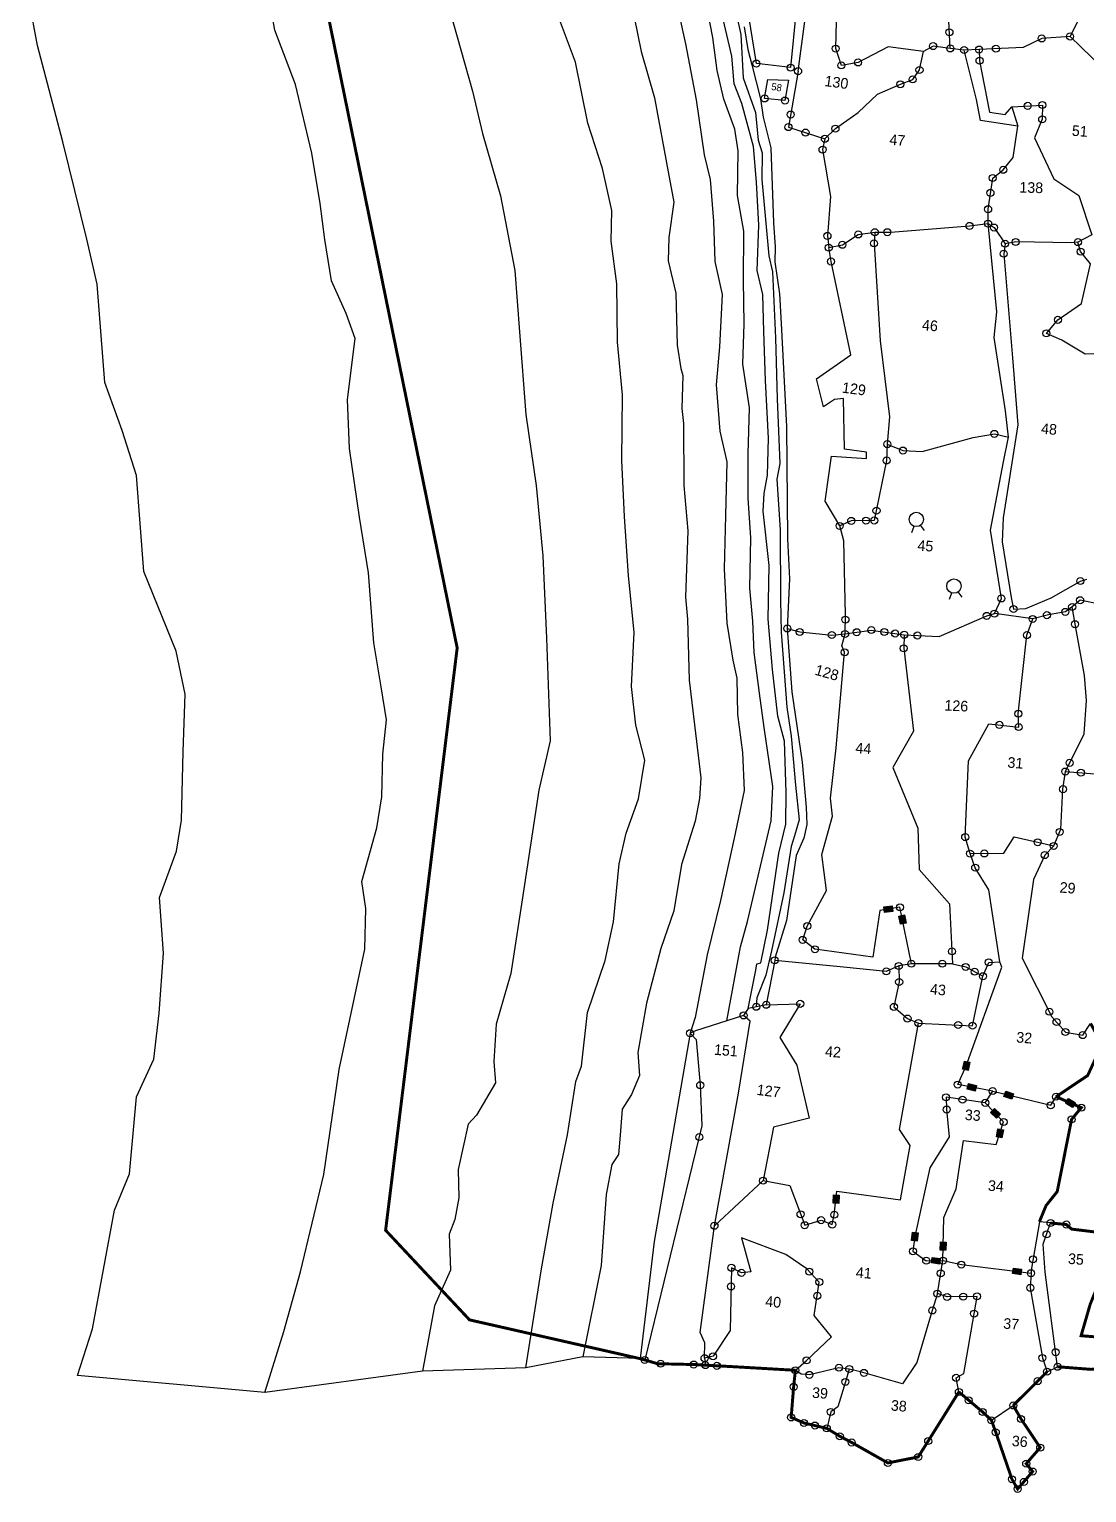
# Model space of a CAD drawing. Header units: metres. Extents: x 293241 to 295390, y 1981182 to 1984334.
# Drawn here: x 293375 to 294275, y 1981182 to 1982426 of the extents above; entities that cross this region are included whole.
import ezdxf

# ---------------------------------------------------------------- set-up
doc = ezdxf.new("R2010")
doc.units = ezdxf.units.M
doc.linetypes.add('DASHDOT', pattern=[1, 0.5, -0.25, 0, -0.25])
for name, color, linetype in [('LINE_WATER', 4, 'Continuous'), ('OFF', 1, 'Continuous'), ('POLY_PARCEL', 6, 'Continuous'), ('POLY_ROAD', 30, 'Continuous'), ('POLY_WATER', 4, 'Continuous'), ('SYM_STONE', 1, 'Continuous'), ('SYM_WELL', 1, 'Continuous'), ('TEXT_PARCEL', 7, 'Continuous'), ('V_BOUND_LINE', 7, 'Continuous'), ('V_BOUND_STREAM_LINE', 7, 'DASHDOT')]:
    doc.layers.add(name, color=color, linetype=linetype)
doc.styles.add('TEXT_MAP', font='')
doc.styles.get('TEXT_MAP').set_extended_font_data('Kruti Dev 050')

# ---------------------------------------------------------------- blocks, each defined once
blk = doc.blocks.new('STONE')
blk.add_circle((0, 0), 0.851)
blk = doc.blocks.new('STONESQUAREFILLED')
blk.add_hatch(color=256).paths.add_polyline_path([(0.7, -0.48), (0.7, 0.48), (-0.7, 0.48), (-0.7, -0.48)])
blk.add_lwpolyline([(-0.7, 0.48), (0.7, 0.48), (0.7, -0.48), (-0.7, -0.48)], close=True)
blk = doc.blocks.new('MOTWELL')
for points in [[(-1.54, 2.96), (-0.8, 1.55)], [(1.54, 2.96), (0.8, 1.55)]]:
    blk.add_lwpolyline(points)
blk.add_circle((0, 0), 1.74)

msp = doc.modelspace()

# ---------------------------------------------------------------- linework, layer by layer
at = {"layer": 'LINE_WATER'}
for points in [[(293575, 1981266.8), (293591.3, 1981318.7), (293605.4, 1981369.6), (293625.2, 1981452.4), (293638.5, 1981541.7), (293660.2, 1981644), (293661, 1981678.6), (293657.6, 1981701.6), (293670.4, 1981747.3), (293674.6, 1981773.6), (293675.6, 1981809.9), (293678.7, 1981839), (293674, 1981867), (293667.8, 1981904.5), (293663.3, 1981964.2), (293655.8, 1982011.5), (293647.1, 1982069.8), (293645.6, 1982111.6), (293652.1, 1982163.4), (293644.2, 1982184.7), (293631.9, 1982212.4), (293626.1, 1982247.5), (293622.3, 1982278.1), (293615.2, 1982321), (293601.2, 1982379.5), (293583.6, 1982425.8), (293576.6, 1982466.1)], [(293921.7, 1982465.6), (293933, 1982414.1), (293942.3, 1982366.5), (293949, 1982319.5), (293954.1, 1982298.7), (293957, 1982263.3), (293958, 1982228.8), (293964.3, 1982200.8), (293962, 1982156.3), (293959.1, 1982124.1), (293962.3, 1982084.7), (293968.3, 1982058.4), (293967.1, 1982012.8), (293965.9, 1981967.4), (293968.3, 1981921.3), (293973.4, 1981889.8), (293976.7, 1981874.6), (293977.2, 1981843.5), (293981.7, 1981811.2), (293982.9, 1981778.9), (293974.4, 1981738.5), (293963, 1981685.5), (293951.5, 1981639.3), (293941.2, 1981585.9), (293937, 1981572.5)], [(293969.4, 1982470.4), (293980.1, 1982422), (293982.1, 1982385.2), (293992.6, 1982355.5), (293994.8, 1982332.2)], [(293886.3, 1982452.4), (293895.5, 1982407.4), (293906.8, 1982368), (293918.4, 1982305.1), (293923.1, 1982279.3), (293918.9, 1982249.4), (293918.3, 1982229.4), (293924.9, 1982202.1), (293925.9, 1982157.7), (293929.1, 1982138), (293930.7, 1982131.9), (293929.9, 1982104), (293931.3, 1982091), (293931.6, 1982038.5), (293935, 1981999.9), (293933.1, 1981943.5), (293934.9, 1981924.8), (293936.3, 1981872.7), (293946, 1981789.7), (293945, 1981772.1), (293941.4, 1981753), (293929.8, 1981715.9), (293923.1, 1981676.7), (293912.2, 1981644.7), (293899.9, 1981598), (293892.6, 1981556), (293893.8, 1981536.5), (293887.2, 1981520.4), (293879.3, 1981507.9), (293877.4, 1981485.8), (293876, 1981469.3), (293870.3, 1981460.9), (293865.6, 1981435.3), (293861.2, 1981374.8), (293845.8, 1981297.2)], [(293968.3, 1981583.1), (293979.8, 1981645.9), (293985.9, 1981667.5), (294006, 1981753.2), (294007.4, 1981782.5), (293999.9, 1981832.6), (293996.1, 1981861.8), (293991.6, 1981896.4), (293990.3, 1981923), (293987.9, 1981951.1), (293988.8, 1981994), (293986.4, 1982027.6), (293986.5, 1982065.2), (293987.5, 1982104.5), (293982, 1982141.7), (293983, 1982175.9), (293982.4, 1982212.7), (293982.7, 1982254.8), (293977.3, 1982285), (293978, 1982322.9), (293975.1, 1982341.6), (293965.8, 1982367), (293960, 1982391.5), (293956.3, 1982419.4), (293949.7, 1982453.1)], [(293731.9, 1982444), (293751.9, 1982373.7), (293760.3, 1982337.7), (293775.7, 1982284.8), (293787.9, 1982221.2), (293791.7, 1982169.2), (293797.1, 1982098.8), (293805.9, 1982038.4), (293811.7, 1981978.6), (293814.7, 1981908.4), (293818, 1981821.1), (293808.4, 1981779.2), (293794.1, 1981685.9), (293784.5, 1981623.3), (293772, 1981580.3), (293769.9, 1981548.5), (293771.3, 1981530.3), (293755.3, 1981502.9), (293748.2, 1981495.1), (293739.7, 1981456.5), (293740.3, 1981432.4), (293736.7, 1981414), (293731.9, 1981401.7), (293733, 1981371), (293719.5, 1981340.7), (293709.4, 1981285.2)], [(293797.3, 1981287.9), (293810.4, 1981370.3), (293820.5, 1981427.9), (293832.8, 1981486), (293839.8, 1981531.4), (293844.5, 1981544.4), (293849.8, 1981590), (293864.7, 1981634.5), (293871.8, 1981667.2), (293876.5, 1981716.7), (293882.5, 1981742.8), (293893.2, 1981771.8), (293898.4, 1981804.7), (293890.8, 1981834.5), (293887.1, 1981867.5), (293889.3, 1981913.6), (293884.6, 1981961.6), (293881.1, 1982012), (293878.9, 1982059.7), (293879.6, 1982115.5), (293875.3, 1982160.2), (293874.6, 1982209.8), (293869.7, 1982246.3), (293870.3, 1982272.3), (293862.4, 1982308.1), (293850, 1982346.5), (293839.6, 1982398.4), (293825.8, 1982434.7)], [(293986.3, 1981593.6), (293992.9, 1981626.2), (293993.9, 1981631.6), (293997.1, 1981632.4), (294003, 1981660.3), (294012.5, 1981725.7), (294018.4, 1981750.3), (294018.7, 1981777.2), (294017.3, 1981820.8), (294011.7, 1981842.2), (294007.2, 1981881.9), (294003.5, 1981924.6), (294004.2, 1981970.2), (293999.1, 1982016.6), (293999.9, 1982031.7), (294002.9, 1982047.2), (294003.8, 1982078.5), (294001.1, 1982127.7), (293999.8, 1982169.3), (293998.9, 1982200.8), (293994.2, 1982221.3), (293995.5, 1982259.7), (293993.5, 1982296.5), (293991, 1982326.7), (293981.1, 1982363.3), (293974.5, 1982380), (293972.4, 1982403.6), (293965, 1982435)], [(293994.8, 1982332.2), (293998.2, 1982321.4), (293998.1, 1982298.6), (294004, 1982233.7), (294007.2, 1982220), (294009.6, 1982163.9), (294011.2, 1982112), (294013.3, 1982057.1), (294010.9, 1982043.8), (294013.6, 1982000.6), (294013.9, 1981940.9), (294014.4, 1981913.6), (294019.3, 1981849.9), (294023, 1981825.3), (294026.8, 1981783.5), (294029.9, 1981754), (294025.9, 1981740.3), (294022.9, 1981731.2), (294016.9, 1981692), (294006.3, 1981642.5), (294001.3, 1981621.9), (293993.8, 1981602.7), (293993.3, 1981595)]]:
    msp.add_lwpolyline(points, dxfattribs=at)
at = {"layer": 'OFF'}
for points in [[(294228.5, 1981924.9), (294196, 1981929.4)], [(294243.7, 1981411.1), (294234.2, 1981412.1)], [(293894.5, 1981295.7), (293845.8, 1981297.2), (293797.3, 1981287.9), (293709.4, 1981285.2), (293575, 1981266.8), (293415.6, 1981281.3)], [(294240.8, 1981284.6), (294249.7, 1981288.8)]]:
    msp.add_lwpolyline(points, dxfattribs=at)
at = {"layer": 'POLY_PARCEL'}
for points in [[(294158.4, 1982410.1), (294157.2, 1982433.7), (294132.8, 1982434.5), (294116.4, 1982526.8)], [(294022.5, 1982393.8), (293993.4, 1982397.3), (293985.3, 1982448.1), (293973.8, 1982516.3), (293999.8, 1982517.9), (294005.4, 1982518.7)], [(294027.2, 1982442.6), (294022.5, 1982393.8)], [(294135.5, 1982407.4), (294105.4, 1982411.5), (294079.9, 1982398.2), (294065.7, 1982395.7), (294060.9, 1982410), (294061.5, 1982433.1), (294061.9, 1982445.2), (294050.8, 1982447.8), (294033.8, 1982446.3)], [(294028.9, 1982390.8), (294034.9, 1982435.2)], [(294260.3, 1982420.3), (294267, 1982433.1)], [(294260.3, 1982420.3), (294236.2, 1982418.6), (294220.3, 1982411), (294182.9, 1982409.2)], [(294309, 1982394.4), (294300.8, 1982392.8), (294287.6, 1982393.8), (294260.3, 1982420.3)], [(294051.7, 1982333.3), (294060.7, 1982341.9), (294080.1, 1982355.7), (294096.5, 1982371.1), (294115.9, 1982379.6), (294126.4, 1982383.8), (294132.2, 1982391.8), (294135.5, 1982407.4)], [(294158.4, 1982410.1), (294143.8, 1982412.1), (294135.5, 1982407.4)], [(294170.2, 1982408.8), (294158.4, 1982410.1)], [(294182.9, 1982409.2), (294170.2, 1982408.8)], [(294028.9, 1982390.8), (294020.7, 1982343.2), (294051.7, 1982333.3)], [(294210.9, 1982360.6), (294236.8, 1982362), (294236.6, 1982349.9), (294230.2, 1982334.2), (294246.6, 1982299.2), (294267.9, 1982285), (294278.9, 1982251.5), (294267, 1982245.4)], [(294190.6, 1982261.1), (294190.6, 1982273.4), (294194.5, 1982299.9), (294203.5, 1982306.9), (294212, 1982317.3), (294215.9, 1982344.1)], [(294051.7, 1982333.3), (294049.7, 1982324.1), (294056.5, 1982284.2), (294053.9, 1982250.7), (294055, 1982240.7)], [(294055, 1982240.7), (294066.6, 1982243.1), (294080.1, 1982251.9), (294094.2, 1982253.8)], [(294094.2, 1982253.8), (294093.5, 1982244.3)], [(294094.2, 1982253.8), (294107.8, 1982253.8), (294174.8, 1982259.2), (294190.6, 1982261.1)], [(294064.3, 1982004), (294051.8, 1982025.1), (294057.2, 1982063.3), (294087, 1982061.3), (294087.2, 1982066.8), (294068.5, 1982069.4), (294067.6, 1982112.4), (294060, 1982111.5), (294050.6, 1982105.3), (294044.5, 1982129.2), (294073.8, 1982149.4), (294056.9, 1982228.9), (294055, 1982240.7)], [(294093.5, 1982244.3), (294098.8, 1982161.5), (294106.8, 1982096.9), (294104.8, 1982073.6)], [(294267, 1982245.4), (294261.5, 1982244.8), (294214.1, 1982245.5), (294205, 1982244)], [(294287.9, 1982150.6), (294273.1, 1982150), (294253.3, 1982162.1), (294240.2, 1982167.8), (294250, 1982179.3), (294270.1, 1982193.3), (294277.8, 1982227), (294269.3, 1982237.3), (294267, 1982245.4)], [(294104.8, 1982073.6), (294118.1, 1982068.1), (294134.4, 1982067.2), (294177.8, 1982079.3), (294195.9, 1982082.3), (294207.9, 1982079.4)], [(294104.8, 1982073.6), (294104.2, 1982059.7), (294093.7, 1982008.6), (294074.1, 1982008.3), (294064.3, 1982004)], [(294068.9, 1981912.1), (294069.2, 1981928.3), (294067.9, 1981991.4), (294064.3, 1982004)], [(294119.2, 1981911.4), (294148.8, 1981910), (294189.4, 1981927.5), (294196, 1981929.4)], [(294256.3, 1981795.1), (294272.4, 1981827.2), (294274.2, 1981855.4), (294272.7, 1981876.7), (294265.1, 1981917.3), (294262.1, 1981935.1)], [(294019.7, 1981916.8), (294030.3, 1981913.8), (294057.6, 1981911.2), (294068.9, 1981912.1)], [(294068.9, 1981912.1), (294091.2, 1981915.4), (294119.2, 1981911.4)], [(294175.3, 1981725.3), (294171.1, 1981739.3), (294173.9, 1981804.3), (294191.2, 1981835.8), (294216.6, 1981832.9), (294216.3, 1981844.3), (294223.6, 1981911.1), (294228.5, 1981924.9)], [(294125.3, 1981631.6), (294115.6, 1981679.6), (294098.5, 1981676.9), (294092.5, 1981637.3), (294043.2, 1981643.9), (294032.8, 1981651.9), (294036.7, 1981663.7), (294053.2, 1981693.9), (294049.1, 1981724.4), (294058.1, 1981757), (294056.4, 1981772.4), (294061.3, 1981815.2), (294068.5, 1981896.5), (294066.1, 1981902.1), (294068.9, 1981912.1)], [(294119.2, 1981911.4), (294118.8, 1981899.9), (294127.2, 1981829.5), (294109.5, 1981798.5), (294130.7, 1981747), (294132, 1981711.8), (294157.7, 1981682.6), (294160.4, 1981631.6)], [(294246.4, 1981731.8), (294252.5, 1981746.2), (294254.3, 1981780.1), (294256.3, 1981795.1)], [(294256.3, 1981795.1), (294295.7, 1981792.1), (294302.8, 1981780.1)], [(294175.3, 1981725.3), (294203.9, 1981725.6), (294212.7, 1981739.5), (294246.4, 1981731.8)], [(294246.4, 1981731.8), (294238.8, 1981724), (294229.1, 1981703.2), (294219.5, 1981636.3), (294244.9, 1981586.4), (294256.4, 1981573.5), (294271.1, 1981570.9), (294277.8, 1981580.8)], [(294200.5, 1981633.3), (294191.2, 1981694.4), (294179.6, 1981713.3), (294175.3, 1981725.3)], [(294114.6, 1981629.7), (294103.9, 1981625.1), (294064.6, 1981629.1), (294009, 1981634.5)], [(294114.6, 1981629.7), (294114.9, 1981616.1), (294110.4, 1981594.9), (294122, 1981585), (294131.3, 1981581.1)], [(294125.3, 1981631.6), (294114.6, 1981629.7)], [(294160.4, 1981631.6), (294125.3, 1981631.6)], [(294160.4, 1981631.6), (294171.5, 1981628.9), (294186.2, 1981621)], [(294194.5, 1981523.3), (294164.7, 1981528.8), (294172, 1981544.9), (294202.2, 1981628.8), (294200.5, 1981633.3)], [(294186.2, 1981621), (294191.1, 1981632.8), (294200.5, 1981633.3)], [(294131.3, 1981581.1), (294177.3, 1981578.9), (294186.2, 1981621)], [(294001.8, 1981596.7), (294030.7, 1981597.5), (294013.4, 1981568.8), (294027.7, 1981545.2), (294038.4, 1981500.2), (294007.9, 1981492.7), (293999.1, 1981447.1)], [(293957.7, 1981408.7), (293978.2, 1981521.4), (293988.1, 1981582.7), (293982.5, 1981587.6)], [(293999.1, 1981447.1), (294022, 1981443), (294034.5, 1981409.2), (294048.5, 1981413.5), (294057.9, 1981409.7), (294059.7, 1981418.1), (294061.9, 1981438.1), (294116, 1981430.8), (294124.4, 1981476.9), (294115.3, 1981490.6), (294131.3, 1981581.1)], [(293937, 1981572.5), (293942.3, 1981567.2), (293945.6, 1981528.3), (293947.1, 1981493.6), (293898.4, 1981294.6)], [(294188.2, 1981513.3), (294154.8, 1981518), (294155.3, 1981507.6), (294157.4, 1981484.5), (294141.1, 1981457.9), (294128.2, 1981399.5), (294126.6, 1981387), (294137.9, 1981379), (294152.1, 1981379.1)], [(294188.2, 1981513.3), (294194.5, 1981523.3)], [(294194.5, 1981523.3), (294243.9, 1981511.2), (294248.4, 1981518.5)], [(294152.1, 1981379.1), (294152.9, 1981415.7), (294163.5, 1981440.1), (294169.7, 1981481.3), (294197.4, 1981477.9), (294203.8, 1981497), (294188.2, 1981513.3)], [(293957.7, 1981408.7), (293999.1, 1981447.1)], [(293949.3, 1981296.1), (293949.5, 1981309.1), (293945.6, 1981317.9), (293957.7, 1981408.7)], [(294026.6, 1981285.8), (294036.1, 1981294.2), (294057.2, 1981314.2), (294042.7, 1981332.4), (294046.9, 1981360.9), (294036.3, 1981372), (294018.6, 1981384.2), (293980.7, 1981398.4), (293988.6, 1981369.5), (293980.7, 1981368.7), (293972.2, 1981373), (293971, 1981319.6), (293956.5, 1981297.7), (293949.3, 1981296.1)], [(294147.5, 1981351), (294152.1, 1981379.1)], [(294152.1, 1981379.1), (294167.8, 1981375.7), (294227.1, 1981368.4)], [(294147.5, 1981351), (294143.1, 1981336.7), (294129.8, 1981292.3), (294117.8, 1981274.4), (294081.9, 1981284.4), (294072.4, 1981286.9)], [(294165.7, 1981267.4), (294163.3, 1981279.4), (294169.9, 1981283), (294181.2, 1981348.7), (294155.7, 1981348.2), (294147.5, 1981351)], [(293949.3, 1981296.1), (293950, 1981290.2)], [(294072.4, 1981286.9), (294063.7, 1981288), (294038.5, 1981281.9), (294031.6, 1981282.5), (294026.6, 1981285.8)], [(294072.4, 1981286.9), (294069.1, 1981275.9), (294062.7, 1981254.8), (294056.7, 1981250.4), (294053.3, 1981236.4)], [(294193.4, 1981243.3), (294212, 1981255.9)]]:
    msp.add_lwpolyline(points, dxfattribs=at)
msp.add_lwpolyline([(294003.1, 1982383.7), (294020.8, 1982383.1), (294017.7, 1982365.8), (294000.4, 1982367.6)], close=True, dxfattribs=at)
at = {"layer": 'POLY_ROAD'}
for points in [[(294215.9, 1982344.1), (294184, 1982348.8), (294180.6, 1982366.8), (294170.2, 1982408.8)], [(294182.9, 1982409.2), (294183.3, 1982399.7), (294191.7, 1982356), (294205.2, 1982353.9), (294210.9, 1982360.6)], [(294210.9, 1982360.6), (294215.9, 1982344.1)], [(294207.9, 1982079.4), (294205.5, 1982101.8), (294195.7, 1982164.4), (294198, 1982186), (294190.6, 1982261.1)], [(294190.6, 1982261.1), (294195.6, 1982257.8), (294205, 1982244)], [(294205, 1982244), (294203.9, 1982235.5), (294211.2, 1982146.9), (294215.9, 1982089.9), (294203.3, 1982010.8), (294202.6, 1981990.5), (294210.1, 1981943), (294212.2, 1981933.3), (294222.7, 1981933.9), (294244.1, 1981942.8), (294269.1, 1981957.1), (294274.6, 1981958.6)], [(294196, 1981929.4), (294201.9, 1981942.3), (294192.5, 1982000.3), (294203.7, 1982058.5), (294207.9, 1982079.4)], [(294295.9, 1981937.9), (294285.2, 1981937.5), (294268.9, 1981940.8), (294262.1, 1981935.1)], [(294262.1, 1981935.1), (294256.3, 1981930.9), (294242.1, 1981928.5), (294228.5, 1981924.9)], [(294234.2, 1981412.1), (294227.2, 1981371.1), (294227.1, 1981368.4)], [(294249.7, 1981288.8), (294239.1, 1981369.3), (294237.4, 1981393), (294243.7, 1981411.1)], [(294227.1, 1981368.4), (294226.5, 1981356), (294236.8, 1981296.3), (294240.8, 1981284.6)]]:
    msp.add_lwpolyline(points, dxfattribs=at)
at = {"layer": 'POLY_WATER'}
for points in [[(293415.6, 1981281.3), (293428.4, 1981321.1), (293447.3, 1981422), (293460.1, 1981452.8), (293465.9, 1981518.3), (293480.6, 1981550.4), (293485.3, 1981589.7), (293489, 1981640.6), (293485.6, 1981687.9), (293499.9, 1981727.4), (293504.1, 1981753.8), (293505.6, 1981811.8), (293507.4, 1981861), (293499.8, 1981897.6), (293472.1, 1981965.2), (293465.8, 1982046.9), (293453.7, 1982085.2), (293439.1, 1982126), (293432.5, 1982209.5), (293423.7, 1982248), (293403.2, 1982330.8), (293381.6, 1982412.7), (293374.7, 1982450.6)], [(293983, 1982428.4), (293986.1, 1982409.3), (293989.6, 1982396.1), (293997, 1982367.4), (293999.1, 1982351.8), (294005.7, 1982325.6), (294008.1, 1982261.8), (294009.3, 1982241.3), (294009.2, 1982228.7), (294013.2, 1982201.3), (294014.6, 1982176.2), (294019.1, 1982088.7), (294020, 1981993.1), (294021.6, 1981958.9), (294019.7, 1981916.8)], [(294019.7, 1981916.8), (294023.6, 1981862.8), (294032.3, 1981803), (294035.7, 1981764.8), (294036.3, 1981750), (294033.8, 1981738.3), (294027.2, 1981723.7), (294019, 1981668.4), (294009.5, 1981637.2), (294009, 1981634.5)], [(294009, 1981634.5), (294001.8, 1981596.7)], [(294001.8, 1981596.7), (293986.3, 1981593.6), (293982.5, 1981587.6)], [(293982.5, 1981587.6), (293941.5, 1981574.6), (293937, 1981572.5)], [(293937, 1981572.5), (293906.5, 1981395.3), (293894.5, 1981295.7)]]:
    msp.add_lwpolyline(points, dxfattribs=at)
at = {"layer": 'V_BOUND_LINE', "const_width": 2.51}
for points in [[(294248.4, 1981518.5), (294275.3, 1981536.5), (294287.5, 1981563), (294277.8, 1981580.8)], [(294234.2, 1981412.1), (294239.9, 1981425.9), (294249.4, 1981437.8), (294261.6, 1981499.2), (294269.9, 1981509.2), (294248.4, 1981518.5)], [(294249.7, 1981288.8), (294278, 1981286.6), (294296.5, 1981288.7), (294296.6, 1981295.3), (294295.3, 1981313.2), (294269.7, 1981315.2), (294277.5, 1981342.1), (294285.5, 1981361.8), (294294.8, 1981365.1), (294296.2, 1981381.8), (294304, 1981394.7), (294296, 1981401.7), (294261.6, 1981405.9), (294257.2, 1981409.8), (294243.7, 1981411.1)], [(293894.5, 1981295.7), (293898.4, 1981294.6)], [(293898.4, 1981294.6), (293909.3, 1981291.4), (293940.1, 1981290.7), (293950, 1981290.2)], [(293950, 1981290.2), (293981.8, 1981288.4), (294026.6, 1981285.8)], [(294026.6, 1981285.8), (294025.1, 1981271.7), (294023, 1981245.7), (294033.9, 1981241), (294053.3, 1981236.4)], [(294212, 1981255.9), (294240.8, 1981284.6)], [(294053.3, 1981236.4), (294064.4, 1981229.7), (294074.5, 1981224.4), (294105.3, 1981207), (294131.1, 1981212.1), (294139.6, 1981225.6), (294165.7, 1981267.4)], [(294165.7, 1981267.4), (294174.1, 1981260.3), (294186, 1981250.3), (294193.4, 1981243.3)], [(294193.4, 1981243.3), (294197.1, 1981233.1), (294210.9, 1981193.1), (294215.7, 1981184.9), (294228.5, 1981199.7), (294223, 1981206.4), (294234.9, 1981220), (294218.6, 1981244.4), (294212, 1981255.9)]]:
    msp.add_lwpolyline(points, dxfattribs=at)
at = {"layer": 'V_BOUND_STREAM_LINE', "ltscale": 10, "const_width": 2.51}
msp.add_lwpolyline([(295065.6, 1983073.5), (295095.6, 1983098.4), (295102, 1983191.1), (295096.3, 1983293.8), (295107.2, 1983424.3), (294622.5, 1983608.7), (293879.1, 1983806.2), (293513.9, 1983805), (293475.8, 1983399.6), (293592.8, 1982615.7), (293738.8, 1981900.2), (293677.9, 1981404.9), (293749.3, 1981328.7), (293894.5, 1981295.7)], dxfattribs=at)

# ---------------------------------------------------------------- block references
at = {"layer": 'SYM_STONE'}
for name, p, xscale, yscale, zscale, rotation in [('STONE', (294157.7, 1982423.9), 3.516156830935665, 3.516156830935665, 3.516156830935665, 355.5439727877528), ('STONE', (294060.9, 1982410), 3.516156830935665, 3.516156830935665, 3.516156830935665, 355.5439727877528), ('STONE', (294143.8, 1982412.1), 3.516156830935665, 3.516156830935665, 3.516156830935665, 355.5439727877528), ('STONE', (294158.4, 1982410.1), 3.516156830935665, 3.516156830935665, 3.516156830935665, 355.5439727877528), ('STONE', (294197.2, 1982409.9), 3.516156830935665, 3.516156830935665, 3.516156830935665, 355.5439727877528), ('STONE', (294236.2, 1982418.6), 3.516156830935665, 3.516156830935665, 3.516156830935665, 355.5439727877528), ('STONE', (294260.3, 1982420.3), 3.516156830935665, 3.516156830935665, 3.516156830935665, 355.5439727877528), ('STONE', (293993.4, 1982397.3), 3.516156830935665, 3.516156830935665, 3.516156830935665, 355.5439727877528), ('STONE', (294079.9, 1982398.2), 3.516156830935665, 3.516156830935665, 3.516156830935665, 355.5439727877528), ('STONE', (294170.2, 1982408.8), 3.516156830935665, 3.516156830935665, 3.516156830935665, 355.5439727877528), ('STONE', (294182.9, 1982409.2), 3.516156830935665, 3.516156830935665, 3.516156830935665, 355.5439727877528), ('STONE', (294183.3, 1982399.7), 3.516156830935665, 3.516156830935665, 3.516156830935665, 355.5439727877528), ('STONE', (294022.5, 1982393.8), 3.516156830935665, 3.516156830935665, 3.516156830935665, 355.5439727877528), ('STONE', (294028.9, 1982390.8), 3.516156830935665, 3.516156830935665, 3.516156830935665, 355.5439727877528), ('STONE', (294065.7, 1982395.7), 3.516156830935665, 3.516156830935665, 3.516156830935665, 355.5439727877528), ('STONE', (294132.2, 1982391.8), 3.516156830935665, 3.516156830935665, 3.516156830935665, 355.5439727877528), ('STONE', (294115.9, 1982379.6), 3.516156830935665, 3.516156830935665, 3.516156830935665, 355.5439727877528), ('STONE', (294126.4, 1982383.8), 3.516156830935665, 3.516156830935665, 3.516156830935665, 355.5439727877528), ('STONE', (294000.4, 1982367.6), 3.516156830935665, 3.516156830935665, 3.516156830935665, 355.5439727877528), ('STONE', (294017.7, 1982365.8), 3.516156830935665, 3.516156830935665, 3.516156830935665, 355.5439727877528), ('STONE', (294224.3, 1982361.3), 3.516156830935665, 3.516156830935665, 3.516156830935665, 355.5439727877528), ('STONE', (294236.8, 1982362), 3.516156830935665, 3.516156830935665, 3.516156830935665, 355.5439727877528), ('STONE', (294022.6, 1982353.9), 3.516156830935665, 3.516156830935665, 3.516156830935665, 355.5439727877528), ('STONE', (294236.6, 1982349.9), 3.516156830935665, 3.516156830935665, 3.516156830935665, 355.5439727877528), ('STONE', (294020.7, 1982343.2), 3.516156830935665, 3.516156830935665, 3.516156830935665, 355.5439727877528), ('STONE', (294035.2, 1982338.6), 3.516156830935665, 3.516156830935665, 3.516156830935665, 355.5439727877528), ('STONE', (294060.7, 1982341.9), 3.516156830935665, 3.516156830935665, 3.516156830935665, 355.5439727877528), ('STONE', (294049.7, 1982324.1), 3.516156830935665, 3.516156830935665, 3.516156830935665, 355.5439727877528), ('STONE', (294051.7, 1982333.3), 3.516156830935665, 3.516156830935665, 3.516156830935665, 355.5439727877528), ('STONE', (294194.5, 1982299.9), 3.516156830935665, 3.516156830935665, 3.516156830935665, 355.5439727877528), ('STONE', (294203.5, 1982306.9), 3.516156830935665, 3.516156830935665, 3.516156830935665, 355.5439727877528), ('STONE', (294192.6, 1982287.3), 3.516156830935665, 3.516156830935665, 3.516156830935665, 355.5439727877528), ('STONE', (294190.6, 1982273.4), 3.516156830935665, 3.516156830935665, 3.516156830935665, 355.5439727877528), ('STONE', (294190.6, 1982261.1), 3.516156830935665, 3.516156830935665, 3.516156830935665, 355.5439727877528), ('STONE', (294053.9, 1982250.7), 3.516156830935665, 3.516156830935665, 3.516156830935665, 355.5439727877528), ('STONE', (294080.1, 1982251.9), 3.516156830935665, 3.516156830935665, 3.516156830935665, 355.5439727877528), ('STONE', (294094.2, 1982253.8), 3.516156830935665, 3.516156830935665, 3.516156830935665, 355.5439727877528), ('STONE', (294104.8, 1982253.8), 3.516156830935665, 3.516156830935665, 3.516156830935665, 355.5439727877528), ('STONE', (294174.8, 1982259.2), 3.516156830935665, 3.516156830935665, 3.516156830935665, 355.5439727877528), ('STONE', (294195.6, 1982257.8), 3.516156830935665, 3.516156830935665, 3.516156830935665, 355.5439727877528), ('STONE', (294055, 1982240.7), 3.516156830935665, 3.516156830935665, 3.516156830935665, 355.5439727877528), ('STONE', (294066.6, 1982243.1), 3.516156830935665, 3.516156830935665, 3.516156830935665, 355.5439727877528), ('STONE', (294093.5, 1982244.3), 3.516156830935665, 3.516156830935665, 3.516156830935665, 355.5439727877528), ('STONE', (294203.9, 1982235.5), 3.516156830935665, 3.516156830935665, 3.516156830935665, 355.5439727877528), ('STONE', (294205, 1982244), 3.516156830935665, 3.516156830935665, 3.516156830935665, 355.5439727877528), ('STONE', (294214.1, 1982245.5), 3.516156830935665, 3.516156830935665, 3.516156830935665, 355.5439727877528), ('STONE', (294267, 1982245.4), 3.516156830935665, 3.516156830935665, 3.516156830935665, 355.5439727877528), ('STONE', (294269.3, 1982237.3), 3.516156830935665, 3.516156830935665, 3.516156830935665, 355.5439727877528), ('STONE', (294056.9, 1982228.9), 3.516156830935665, 3.516156830935665, 3.516156830935665, 355.5439727877528), ('STONE', (294250, 1982179.3), 3.516156830935665, 3.516156830935665, 3.516156830935665, 355.5439727877528), ('STONE', (294240.2, 1982167.8), 3.516156830935665, 3.516156830935665, 3.516156830935665, 355.5439727877528), ('STONE', (294104.8, 1982073.6), 3.516156830935665, 3.516156830935665, 3.516156830935665, 355.5439727877528), ('STONE', (294195.9, 1982082.3), 3.516156830935665, 3.516156830935665, 3.516156830935665, 355.5439727877528), ('STONE', (294118.1, 1982068.1), 3.516156830935665, 3.516156830935665, 3.516156830935665, 355.5439727877528), ('STONE', (294104.2, 1982059.7), 3.516156830935665, 3.516156830935665, 3.516156830935665, 355.5439727877528), ('STONE', (294095.6, 1982017), 3.516156830935665, 3.516156830935665, 3.516156830935665, 355.5439727877528), ('STONE', (294064.3, 1982004), 3.516156830935665, 3.516156830935665, 3.516156830935665, 355.5439727877528), ('STONE', (294074.1, 1982008.3), 3.516156830935665, 3.516156830935665, 3.516156830935665, 355.5439727877528), ('STONE', (294086.6, 1982008.5), 3.516156830935665, 3.516156830935665, 3.516156830935665, 355.5439727877528), ('STONE', (294093.7, 1982008.6), 3.516156830935665, 3.516156830935665, 3.516156830935665, 355.5439727877528), ('STONE', (294269.1, 1981957.1), 3.516156830935665, 3.516156830935665, 3.516156830935665, 355.5439727877528), ('STONE', (294201.9, 1981942.3), 3.516156830935665, 3.516156830935665, 3.516156830935665, 355.5439727877528), ('STONE', (294268.9, 1981940.8), 3.516156830935665, 3.516156830935665, 3.516156830935665, 355.5439727877528), ('STONE', (294069.2, 1981924.3), 3.516156830935665, 3.516156830935665, 3.516156830935665, 355.5439727877528), ('STONE', (294189.4, 1981927.5), 3.516156830935665, 3.516156830935665, 3.516156830935665, 355.5439727877528), ('STONE', (294196, 1981929.4), 3.516156830935665, 3.516156830935665, 3.516156830935665, 355.5439727877528), ('STONE', (294212.2, 1981933.3), 3.516156830935665, 3.516156830935665, 3.516156830935665, 355.5439727877528), ('STONE', (294228.5, 1981924.9), 3.516156830935665, 3.516156830935665, 3.516156830935665, 355.5439727877528), ('STONE', (294240.6, 1981928.1), 3.516156830935665, 3.516156830935665, 3.516156830935665, 355.5439727877528), ('STONE', (294256.3, 1981930.9), 3.516156830935665, 3.516156830935665, 3.516156830935665, 355.5439727877528), ('STONE', (294262.1, 1981935.1), 3.516156830935665, 3.516156830935665, 3.516156830935665, 355.5439727877528), ('STONE', (294019.7, 1981916.8), 3.516156830935665, 3.516156830935665, 3.516156830935665, 355.5439727877528), ('STONE', (294030.3, 1981913.8), 3.516156830935665, 3.516156830935665, 3.516156830935665, 355.5439727877528), ('STONE', (294068.9, 1981912.1), 3.516156830935665, 3.516156830935665, 3.516156830935665, 355.5439727877528), ('STONE', (294078.8, 1981913.6), 3.516156830935665, 3.516156830935665, 3.516156830935665, 355.5439727877528), ('STONE', (294091.2, 1981915.4), 3.516156830935665, 3.516156830935665, 3.516156830935665, 355.5439727877528), ('STONE', (294102.2, 1981913.8), 3.516156830935665, 3.516156830935665, 3.516156830935665, 355.5439727877528), ('STONE', (294111.4, 1981912.5), 3.516156830935665, 3.516156830935665, 3.516156830935665, 355.5439727877528), ('STONE', (294264.5, 1981920.4), 3.516156830935665, 3.516156830935665, 3.516156830935665, 355.5439727877528), ('STONE', (294057.6, 1981911.2), 3.516156830935665, 3.516156830935665, 3.516156830935665, 355.5439727877528), ('STONE', (294118.8, 1981899.9), 3.516156830935665, 3.516156830935665, 3.516156830935665, 355.5439727877528), ('STONE', (294119.2, 1981911.4), 3.516156830935665, 3.516156830935665, 3.516156830935665, 355.5439727877528), ('STONE', (294130.4, 1981910.8), 3.516156830935665, 3.516156830935665, 3.516156830935665, 355.5439727877528), ('STONE', (294223.6, 1981911.1), 3.516156830935665, 3.516156830935665, 3.516156830935665, 355.5439727877528), ('STONE', (294068.5, 1981896.5), 3.516156830935665, 3.516156830935665, 3.516156830935665, 355.5439727877528), ('STONE', (294216.3, 1981844.3), 3.516156830935665, 3.516156830935665, 3.516156830935665, 355.5439727877528), ('STONE', (294200.2, 1981834.8), 3.516156830935665, 3.516156830935665, 3.516156830935665, 355.5439727877528), ('STONE', (294216.6, 1981832.9), 3.516156830935665, 3.516156830935665, 3.516156830935665, 355.5439727877528), ('STONE', (294260, 1981802.5), 3.516156830935665, 3.516156830935665, 3.516156830935665, 355.5439727877528), ('STONE', (294256.3, 1981795.1), 3.516156830935665, 3.516156830935665, 3.516156830935665, 355.5439727877528), ('STONE', (294269.5, 1981794.1), 3.516156830935665, 3.516156830935665, 3.516156830935665, 355.5439727877528), ('STONE', (294254.3, 1981780.1), 3.516156830935665, 3.516156830935665, 3.516156830935665, 355.5439727877528), ('STONE', (294171.1, 1981739.3), 3.516156830935665, 3.516156830935665, 3.516156830935665, 355.5439727877528), ('STONE', (294251.4, 1981743.7), 3.516156830935665, 3.516156830935665, 3.516156830935665, 355.5439727877528), ('STONE', (294175.3, 1981725.3), 3.516156830935665, 3.516156830935665, 3.516156830935665, 355.5439727877528), ('STONE', (294187.4, 1981725.4), 3.516156830935665, 3.516156830935665, 3.516156830935665, 355.5439727877528), ('STONE', (294232.8, 1981734.9), 3.516156830935665, 3.516156830935665, 3.516156830935665, 355.5439727877528), ('STONE', (294246.4, 1981731.8), 3.516156830935665, 3.516156830935665, 3.516156830935665, 355.5439727877528), ('STONE', (294179.6, 1981713.3), 3.516156830935665, 3.516156830935665, 3.516156830935665, 355.5439727877528), ('STONE', (294238.8, 1981724), 3.516156830935665, 3.516156830935665, 3.516156830935665, 355.5439727877528), ('STONESQUAREFILLED', (294105.7, 1981678), 5.02308118705095, 5.02308118705095, 5.02308118705095, 5.39280575757806), ('STONE', (294115.6, 1981679.6), 3.516156830935665, 3.516156830935665, 3.516156830935665, 355.5439727877528), ('STONE', (294036.7, 1981663.7), 3.516156830935665, 3.516156830935665, 3.516156830935665, 355.5439727877528), ('STONESQUAREFILLED', (294117.7, 1981669.2), 5.02308118705095, 5.02308118705095, 5.02308118705095, 281.5020880063472), ('STONE', (294032.8, 1981651.9), 3.516156830935665, 3.516156830935665, 3.516156830935665, 355.5439727877528), ('STONE', (294043.2, 1981643.9), 3.516156830935665, 3.516156830935665, 3.516156830935665, 355.5439727877528), ('STONE', (294159.9, 1981642.1), 3.516156830935665, 3.516156830935665, 3.516156830935665, 355.5439727877528), ('STONE', (294009, 1981634.5), 3.516156830935665, 3.516156830935665, 3.516156830935665, 355.5439727877528), ('STONE', (294114.6, 1981629.7), 3.516156830935665, 3.516156830935665, 3.516156830935665, 355.5439727877528), ('STONE', (294125.3, 1981631.6), 3.516156830935665, 3.516156830935665, 3.516156830935665, 355.5439727877528), ('STONE', (294151.6, 1981631.6), 3.516156830935665, 3.516156830935665, 3.516156830935665, 355.5439727877528), ('STONE', (294171.5, 1981628.9), 3.516156830935665, 3.516156830935665, 3.516156830935665, 355.5439727877528), ('STONE', (294191.1, 1981632.8), 3.516156830935665, 3.516156830935665, 3.516156830935665, 355.5439727877528), ('STONE', (294103.9, 1981625.1), 3.516156830935665, 3.516156830935665, 3.516156830935665, 355.5439727877528), ('STONE', (294114.9, 1981616.1), 3.516156830935665, 3.516156830935665, 3.516156830935665, 355.5439727877528), ('STONE', (294179.1, 1981624.8), 3.516156830935665, 3.516156830935665, 3.516156830935665, 355.5439727877528), ('STONE', (294186.2, 1981621), 3.516156830935665, 3.516156830935665, 3.516156830935665, 355.5439727877528), ('STONE', (293993.3, 1981595), 3.516156830935665, 3.516156830935665, 3.516156830935665, 355.5439727877528), ('STONE', (294001.8, 1981596.7), 3.516156830935665, 3.516156830935665, 3.516156830935665, 355.5439727877528), ('STONE', (294030.7, 1981597.5), 3.516156830935665, 3.516156830935665, 3.516156830935665, 355.5439727877528), ('STONE', (294110.4, 1981594.9), 3.516156830935665, 3.516156830935665, 3.516156830935665, 355.5439727877528), ('STONE', (294242.7, 1981590.8), 3.516156830935665, 3.516156830935665, 3.516156830935665, 355.5439727877528), ('STONE', (293982.5, 1981587.6), 3.516156830935665, 3.516156830935665, 3.516156830935665, 355.5439727877528), ('STONE', (294122, 1981585), 3.516156830935665, 3.516156830935665, 3.516156830935665, 355.5439727877528), ('STONE', (294131.3, 1981581.1), 3.516156830935665, 3.516156830935665, 3.516156830935665, 355.5439727877528), ('STONE', (294165.1, 1981579.5), 3.516156830935665, 3.516156830935665, 3.516156830935665, 355.5439727877528), ('STONE', (294177.3, 1981578.9), 3.516156830935665, 3.516156830935665, 3.516156830935665, 355.5439727877528), ('STONE', (294248.8, 1981582), 3.516156830935665, 3.516156830935665, 3.516156830935665, 355.5439727877528), ('STONE', (293937, 1981572.5), 3.516156830935665, 3.516156830935665, 3.516156830935665, 355.5439727877528), ('STONE', (294256.4, 1981573.5), 3.516156830935665, 3.516156830935665, 3.516156830935665, 355.5439727877528), ('STONE', (294271.1, 1981570.9), 3.516156830935665, 3.516156830935665, 3.516156830935665, 355.5439727877528), ('STONESQUAREFILLED', (294172, 1981544.9), 5.02308118705095, 5.02308118705095, 5.02308118705095, 76.68497555794198), ('STONE', (293945.6, 1981528.3), 3.516156830935665, 3.516156830935665, 3.516156830935665, 355.5439727877528), ('STONE', (294164.7, 1981528.8), 3.516156830935665, 3.516156830935665, 3.516156830935665, 355.5439727877528), ('STONESQUAREFILLED', (294176.7, 1981526.5), 5.02308118705095, 5.02308118705095, 5.02308118705095, 346.1165838864923), ('STONE', (294154.8, 1981518), 3.516156830935665, 3.516156830935665, 3.516156830935665, 355.5439727877528), ('STONE', (294168.8, 1981516), 3.516156830935665, 3.516156830935665, 3.516156830935665, 355.5439727877528), ('STONE', (294188.2, 1981513.3), 3.516156830935665, 3.516156830935665, 3.516156830935665, 355.5439727877528), ('STONE', (294194.5, 1981523.3), 3.516156830935665, 3.516156830935665, 3.516156830935665, 355.5439727877528), ('STONESQUAREFILLED', (294208.1, 1981519.9), 5.023081187050949, 5.023081187050949, 5.023081187050949, 341.2218283801928), ('STONE', (294248.4, 1981518.5), 3.516156830935665, 3.516156830935665, 3.516156830935665, 355.5439727877528), ('STONESQUAREFILLED', (294260.6, 1981513.2), 5.02308118705095, 5.02308118705095, 5.02308118705095, 327.4867262097971), ('STONE', (294155.3, 1981507.6), 3.516156830935665, 3.516156830935665, 3.516156830935665, 355.5439727877528), ('STONESQUAREFILLED', (294196.8, 1981504.3), 5.02308118705095, 5.02308118705095, 5.02308118705095, 316.1585084583846), ('STONE', (294243.9, 1981511.2), 3.516156830935665, 3.516156830935665, 3.516156830935665, 355.5439727877528), ('STONE', (294269.9, 1981509.2), 3.516156830935665, 3.516156830935665, 3.516156830935665, 355.5439727877528), ('STONE', (294203.8, 1981497), 3.516156830935665, 3.516156830935665, 3.516156830935665, 355.5439727877528), ('STONE', (294261.6, 1981499.2), 3.516156830935665, 3.516156830935665, 3.516156830935665, 355.5439727877528), ('STONE', (293944.8, 1981484.2), 3.516156830935665, 3.516156830935665, 3.516156830935665, 355.5439727877528), ('STONESQUAREFILLED', (294200.6, 1981487.4), 5.02308118705095, 5.02308118705095, 5.02308118705095, 259.9707156107226), ('STONE', (293999.1, 1981447.1), 3.516156830935665, 3.516156830935665, 3.516156830935665, 355.5439727877528), ('STONESQUAREFILLED', (294061.2, 1981431.3), 5.02308118705095, 5.02308118705095, 5.02308118705095, 266.9791208950102), ('STONE', (294031, 1981418.5), 3.516156830935665, 3.516156830935665, 3.516156830935665, 355.5439727877528), ('STONE', (294059.7, 1981418.1), 3.516156830935665, 3.516156830935665, 3.516156830935665, 355.5439727877528), ('STONE', (293957.7, 1981408.7), 3.516156830935665, 3.516156830935665, 3.516156830935665, 355.5439727877528), ('STONE', (294034.5, 1981409.2), 3.516156830935665, 3.516156830935665, 3.516156830935665, 355.5439727877528), ('STONE', (294048.5, 1981413.5), 3.516156830935665, 3.516156830935665, 3.516156830935665, 355.5439727877528), ('STONE', (294057.9, 1981409.7), 3.516156830935665, 3.516156830935665, 3.516156830935665, 355.5439727877528), ('STONE', (294240.3, 1981401.4), 3.516156830935665, 3.516156830935665, 3.516156830935665, 355.5439727877528), ('STONE', (294243.7, 1981411.1), 3.516156830935665, 3.516156830935665, 3.516156830935665, 355.5439727877528), ('STONE', (294257.2, 1981409.8), 3.516156830935665, 3.516156830935665, 3.516156830935665, 355.5439727877528), ('STONESQUAREFILLED', (294128.2, 1981399.5), 5.023081187050951, 5.023081187050951, 5.023081187050951, 262.4749569560411), ('STONESQUAREFILLED', (294152.4, 1981391.5), 5.02308118705095, 5.02308118705095, 5.02308118705095, 267.6062505814249), ('STONE', (294126.6, 1981387), 3.516156830935665, 3.516156830935665, 3.516156830935665, 355.5439727877528), ('STONE', (294137.9, 1981379), 3.516156830935665, 3.516156830935665, 3.516156830935665, 355.5439727877528), ('STONESQUAREFILLED', (294146.1, 1981379), 5.02308118705095, 5.02308118705095, 5.02308118705095, 352.1776823109889), ('STONE', (294152.1, 1981379.1), 3.516156830935665, 3.516156830935665, 3.516156830935665, 355.5439727877528), ('STONE', (294228.8, 1981380.2), 3.516156830935665, 3.516156830935665, 3.516156830935665, 355.5439727877528), ('STONE', (293972.2, 1981373), 3.516156830935665, 3.516156830935665, 3.516156830935665, 355.5439727877528), ('STONE', (293980.7, 1981368.7), 3.516156830935665, 3.516156830935665, 3.516156830935665, 355.5439727877528), ('STONE', (294038.5, 1981369.7), 3.516156830935665, 3.516156830935665, 3.516156830935665, 355.5439727877528), ('STONE', (294150.3, 1981368.3), 3.516156830935665, 3.516156830935665, 3.516156830935665, 355.5439727877528), ('STONE', (294167.8, 1981375.7), 3.516156830935665, 3.516156830935665, 3.516156830935665, 355.5439727877528), ('STONESQUAREFILLED', (294215.2, 1981369.9), 5.02308118705095, 5.02308118705095, 5.02308118705095, 351.8611438475404), ('STONE', (294227.1, 1981368.4), 3.516156830935665, 3.516156830935665, 3.516156830935665, 355.5439727877528), ('STONE', (293971.8, 1981357.1), 3.516156830935665, 3.516156830935665, 3.516156830935665, 355.5439727877528), ('STONE', (294046.9, 1981360.9), 3.516156830935665, 3.516156830935665, 3.516156830935665, 355.5439727877528), ('STONE', (294226.5, 1981356), 3.516156830935665, 3.516156830935665, 3.516156830935665, 355.5439727877528), ('STONE', (294045.2, 1981349.2), 3.516156830935665, 3.516156830935665, 3.516156830935665, 355.5439727877528), ('STONE', (294147.5, 1981351), 3.516156830935665, 3.516156830935665, 3.516156830935665, 355.5439727877528), ('STONE', (294155.7, 1981348.2), 3.516156830935665, 3.516156830935665, 3.516156830935665, 355.5439727877528), ('STONE', (294169.4, 1981348.5), 3.516156830935665, 3.516156830935665, 3.516156830935665, 355.5439727877528), ('STONE', (294181.2, 1981348.7), 3.516156830935665, 3.516156830935665, 3.516156830935665, 355.5439727877528), ('STONE', (294143.1, 1981336.7), 3.516156830935665, 3.516156830935665, 3.516156830935665, 355.5439727877528), ('STONE', (294178.7, 1981334), 3.516156830935665, 3.516156830935665, 3.516156830935665, 355.5439727877528), ('STONE', (293898.4, 1981294.6), 3.516156830935665, 3.516156830935665, 3.516156830935665, 355.5439727877528), ('STONE', (293911.9, 1981291.4), 3.516156830935665, 3.516156830935665, 3.516156830935665, 355.5439727877528), ('STONE', (293940.1, 1981290.7), 3.516156830935665, 3.516156830935665, 3.516156830935665, 355.5439727877528), ('STONE', (293949.3, 1981296.1), 3.516156830935665, 3.516156830935665, 3.516156830935665, 355.5439727877528), ('STONE', (293950, 1981290.2), 3.516156830935665, 3.516156830935665, 3.516156830935665, 355.5439727877528), ('STONE', (293956.5, 1981297.7), 3.516156830935665, 3.516156830935665, 3.516156830935665, 355.5439727877528), ('STONE', (293959.8, 1981289.6), 3.516156830935665, 3.516156830935665, 3.516156830935665, 355.5439727877528), ('STONE', (294036.1, 1981294.2), 3.516156830935665, 3.516156830935665, 3.516156830935665, 355.5439727877528), ('STONE', (294236.8, 1981296.3), 3.516156830935665, 3.516156830935665, 3.516156830935665, 355.5439727877528), ('STONE', (294248, 1981301.2), 3.516156830935665, 3.516156830935665, 3.516156830935665, 355.5439727877528), ('STONE', (294026.6, 1981285.8), 3.516156830935665, 3.516156830935665, 3.516156830935665, 355.5439727877528), ('STONE', (294038.5, 1981281.9), 3.516156830935665, 3.516156830935665, 3.516156830935665, 355.5439727877528), ('STONE', (294063.7, 1981288), 3.516156830935665, 3.516156830935665, 3.516156830935665, 355.5439727877528), ('STONE', (294072.4, 1981286.9), 3.516156830935665, 3.516156830935665, 3.516156830935665, 355.5439727877528), ('STONE', (294084.9, 1981283.6), 3.516156830935665, 3.516156830935665, 3.516156830935665, 355.5439727877528), ('STONE', (294163.3, 1981279.4), 3.516156830935665, 3.516156830935665, 3.516156830935665, 355.5439727877528), ('STONE', (294240.8, 1981284.6), 3.516156830935665, 3.516156830935665, 3.516156830935665, 355.5439727877528), ('STONE', (294249.7, 1981288.8), 3.516156830935665, 3.516156830935665, 3.516156830935665, 355.5439727877528), ('STONE', (294025.1, 1981271.7), 3.516156830935665, 3.516156830935665, 3.516156830935665, 355.5439727877528), ('STONE', (294069.1, 1981275.9), 3.516156830935665, 3.516156830935665, 3.516156830935665, 355.5439727877528), ('STONE', (294165.7, 1981267.4), 3.516156830935665, 3.516156830935665, 3.516156830935665, 355.5439727877528), ('STONE', (294232.8, 1981276.6), 3.516156830935665, 3.516156830935665, 3.516156830935665, 355.5439727877528), ('STONE', (294174.1, 1981260.3), 3.516156830935665, 3.516156830935665, 3.516156830935665, 355.5439727877528), ('STONE', (294212, 1981255.9), 3.516156830935665, 3.516156830935665, 3.516156830935665, 355.5439727877528), ('STONE', (294023, 1981245.7), 3.516156830935665, 3.516156830935665, 3.516156830935665, 355.5439727877528), ('STONE', (294033.9, 1981241), 3.516156830935665, 3.516156830935665, 3.516156830935665, 355.5439727877528), ('STONE', (294056.7, 1981250.4), 3.516156830935665, 3.516156830935665, 3.516156830935665, 355.5439727877528), ('STONE', (294186, 1981250.3), 3.516156830935665, 3.516156830935665, 3.516156830935665, 355.5439727877528), ('STONE', (294193.4, 1981243.3), 3.516156830935665, 3.516156830935665, 3.516156830935665, 355.5439727877528), ('STONE', (294218.6, 1981244.4), 3.516156830935665, 3.516156830935665, 3.516156830935665, 355.5439727877528), ('STONE', (294043.2, 1981238.8), 3.516156830935665, 3.516156830935665, 3.516156830935665, 355.5439727877528), ('STONE', (294053.3, 1981236.4), 3.516156830935665, 3.516156830935665, 3.516156830935665, 355.5439727877528), ('STONE', (294064.4, 1981229.7), 3.516156830935665, 3.516156830935665, 3.516156830935665, 355.5439727877528), ('STONE', (294197.1, 1981233.1), 3.516156830935665, 3.516156830935665, 3.516156830935665, 355.5439727877528), ('STONE', (294074.5, 1981224.4), 3.516156830935665, 3.516156830935665, 3.516156830935665, 355.5439727877528), ('STONE', (294139.6, 1981225.6), 3.516156830935665, 3.516156830935665, 3.516156830935665, 355.5439727877528), ('STONE', (294234.9, 1981220), 3.516156830935665, 3.516156830935665, 3.516156830935665, 355.5439727877528), ('STONE', (294105.3, 1981207), 3.516156830935665, 3.516156830935665, 3.516156830935665, 355.5439727877528), ('STONE', (294131.1, 1981212.1), 3.516156830935665, 3.516156830935665, 3.516156830935665, 355.5439727877528), ('STONE', (294223, 1981206.4), 3.516156830935665, 3.516156830935665, 3.516156830935665, 355.5439727877528), ('STONE', (294210.9, 1981193.1), 3.516156830935665, 3.516156830935665, 3.516156830935665, 355.5439727877528), ('STONE', (294221, 1981190.9), 3.516156830935665, 3.516156830935665, 3.516156830935665, 355.5439727877528), ('STONE', (294228.5, 1981199.7), 3.516156830935665, 3.516156830935665, 3.516156830935665, 355.5439727877528), ('STONE', (294215.7, 1981184.9), 3.516156830935665, 3.516156830935665, 3.516156830935665, 355.5439727877528)]:
    msp.add_blockref(name, p, dxfattribs=dict(at, xscale=xscale, yscale=yscale, zscale=zscale, rotation=rotation))
at = {"layer": 'SYM_WELL', "xscale": 3.516156830935665, "yscale": 3.516156830935665, "zscale": 3.516156830935665, "rotation": 189.0111351026221}
for p in [(294129.5, 1982009.5), (294161.5, 1981952.8)]:
    msp.add_blockref('MOTWELL', p, dxfattribs=at)

# ---------------------------------------------------------------- texts
at = {"layer": 'TEXT_PARCEL', "style": 'TEXT_MAP'}
for s, height, rotation, p in [('58', 6.03, 350.649, (294005.7, 1982374.9)), ('130', 9.04, 352.3222, (294051, 1982378.2)), ('51', 9.04, 355.544, (294261.6, 1982335.9)), ('47', 9.04, 355.544, (294106.3, 1982328.2)), ('138', 9.04, 358.268, (294217.1, 1982287.6)), ('46', 9.04, 355.544, (294134.1, 1982170.5)), ('129', 9.04, 352.684, (294065.9, 1982117.4)), ('48', 9.04, 355.544, (294235.4, 1982082.4)), ('45', 9.04, 355.544, (294130.2, 1981983.1)), ('128', 9.04, 344.2433, (294042.5, 1981877.6)), ('126', 9.04, 357.39, (294153.3, 1981847)), ('44', 9.04, 355.544, (294077.4, 1981810.8)), ('31', 9.04, 355.544, (294206.8, 1981798.5)), ('29', 9.04, 355.544, (294251.2, 1981692.2)), ('43', 9.04, 355.544, (294140.9, 1981605.6)), ('32', 9.04, 355.544, (294214.3, 1981564.7)), ('151', 9.04, 355.544, (293957.1, 1981554.2)), ('42', 9.04, 355.544, (294051.6, 1981552.7)), ('127', 9.04, 353.0013, (293993.3, 1981520.1)), ('33', 9.04, 355.544, (294170.5, 1981498.8)), ('34', 9.04, 355.544, (294190.2, 1981438.6)), ('35', 9.04, 355.544, (294258.3, 1981376.4)), ('41', 9.04, 355.544, (294077.8, 1981364.7)), ('40', 9.04, 355.544, (294000.7, 1981340)), ('37', 9.04, 355.544, (294203.2, 1981321.3)), ('39', 9.04, 355.544, (294040.5, 1981262.5)), ('38', 9.04, 355.544, (294107.6, 1981251.6)), ('36', 9.04, 355.544, (294210.5, 1981221.4))]:
    msp.add_text(s, height=height, rotation=rotation, dxfattribs=at).set_placement(p)

doc.saveas('drawing.dxf')
